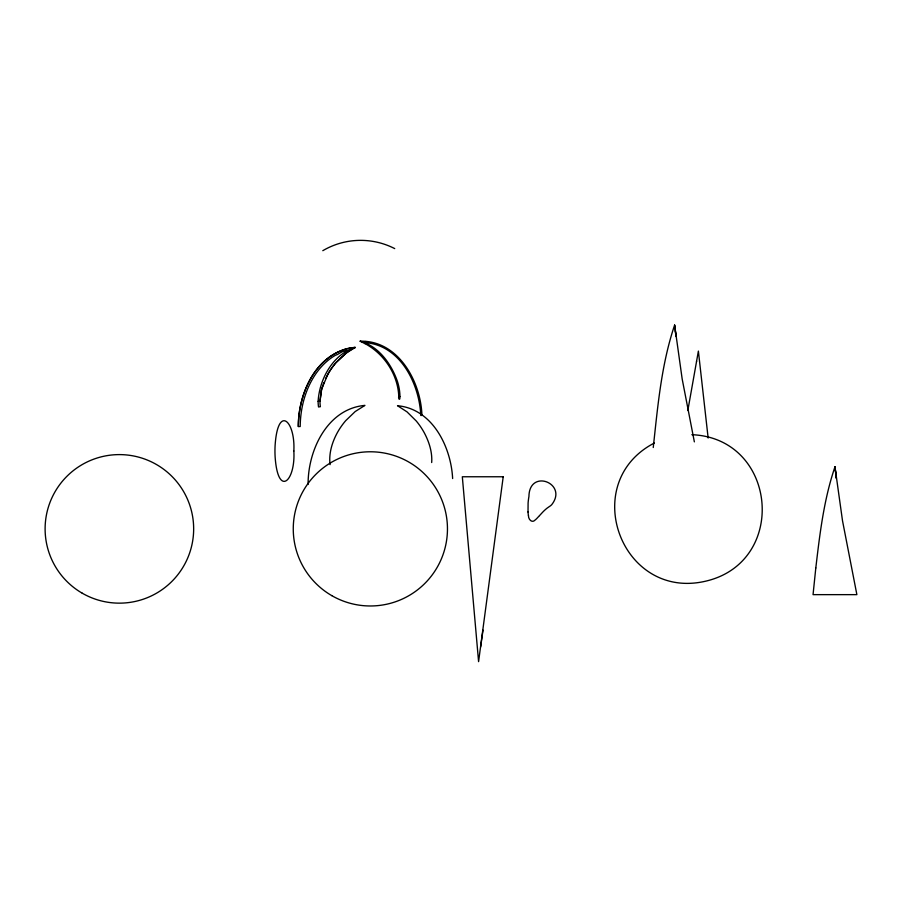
<?xml version="1.0" encoding="UTF-8"?>
<svg xmlns="http://www.w3.org/2000/svg" width="902" height="902" viewBox="0 0 902 902"><rect width="100%" height="100%" fill="white"/><g stroke="black" fill="none" stroke-linecap="round" stroke-linejoin="round"><path stroke-width="1.35" d="M398.774 396.519C398.041 398.413 399.812 400.95 399.913 397.996C400.105 392.494 399.158 387.003 397.545 381.76C391.513 364.183 378.817 346.221 360.123 341.193C398.334 340.189 420.918 381.67 421.933 415.405L420.783 415.472C419.396 384.151 400.623 345.59 365.671 342.659L365.152 343.696C384.252 353.934 397.985 374.736 398.774 396.519L399.936 396.519M355.174 347.45L345.443 353.584L335.86 362.796A72.307 72.307 0 0 0 327.809 374.296L321.698 389.044L319.973 401.311A35.832 35.832 0 0 0 320.368 406.689L318.53 406.971A37.681 37.681 0 0 1 318.124 401.311C319.398 379.088 332.939 354.294 355.174 347.45C317.504 350.799 298.021 392.539 298.337 426.522L300.197 426.533C300.389 407.332 305.609 387.792 316.997 372.131C322.003 365.31 328.26 359.312 335.645 355.151C338.893 354.587 344.632 348.319 347.09 352.332A52.79 52.79 0 0 1 355.162 347.439A44.604 44.604 0 0 0 345.5 349.051C313.434 359.052 298.449 395.256 298.337 426.522M308.112 484.464C307.796 450.481 327.268 408.73 364.938 405.393L355.219 411.526L345.635 420.738A72.307 72.307 0 0 0 337.585 432.238C333.007 440.503 329.839 449.748 329.749 459.253A35.832 35.832 0 0 0 330.143 464.631M365.671 342.659L365.727 341.497M431.686 462.534C432.43 452.094 429.048 441.698 424.165 432.577A72.363 72.363 0 0 0 416.329 421.076L407.005 411.853L397.523 405.72C432.543 408.888 451.068 446.986 452.635 478.545M653.251 447.516C657.772 406.374 661.324 364.509 674.628 325.047L682.171 378.975L694.36 441.867M480.608 647.05L483.01 630.092M687.831 410.489L696.603 361.172M696.536 361.51L698.385 351.092L708.149 438.022M323.886 382.493L321.326 390.51L319.973 401.311L318.113 401.311M325.509 378.772L329.23 371.906A72.385 72.385 0 0 1 336.243 362.356L347.09 352.332M539.475 515.651L542.474 512.404A43.42 43.42 0 0 1 547.131 508.119L549.273 506.631M539.148 516L536.713 518.582A22.685 22.685 0 0 1 535.371 519.823C532.079 523.701 528.313 519.36 528.448 515.606M549.577 506.428L550.592 505.684A13.913 13.913 0 0 0 551.731 504.658C568.407 483.461 529.339 468.025 528.933 496.483A64.369 64.369 0 0 0 528.098 503.034L528.02 511.975M654.345 443.017C578.148 482.547 620.993 600.089 704.755 581.384C788.573 562.882 777.637 438.248 691.868 434.685M360.123 341.193L365.152 343.696M345.5 349.04L345.996 350.833M675.316 330.865L676.004 336.491L674.628 325.047M528.437 515.606A34.998 34.998 0 0 1 528.02 511.975M322.803 250.688A74.539 74.539 0 0 1 394.726 248.602M293.838 451.011C295.676 481.397 277.827 497.994 275.11 456.637A100.212 100.212 0 0 1 275.11 445.385C277.839 403.927 295.506 420.986 293.838 451.011M815.803 567.978L813.052 594.643L856.877 594.643L842.513 520.781L834.97 466.841C823.853 499.471 819.805 533.916 815.803 567.978M503.215 476.763L478.59 661.64L462.32 476.763L503.181 476.763M836.323 478.229L834.97 466.841L836.323 478.229M331.812 595.647A77.098 77.098 0 0 0 447.46 528.876A77.098 77.098 0 0 0 331.812 462.106A77.098 77.098 0 0 0 331.812 595.647M82.24 593.2A74.28 74.28 0 0 0 193.659 528.876A74.28 74.28 0 0 0 82.24 464.553A74.28 74.28 0 0 0 82.24 593.2"/></g></svg>
